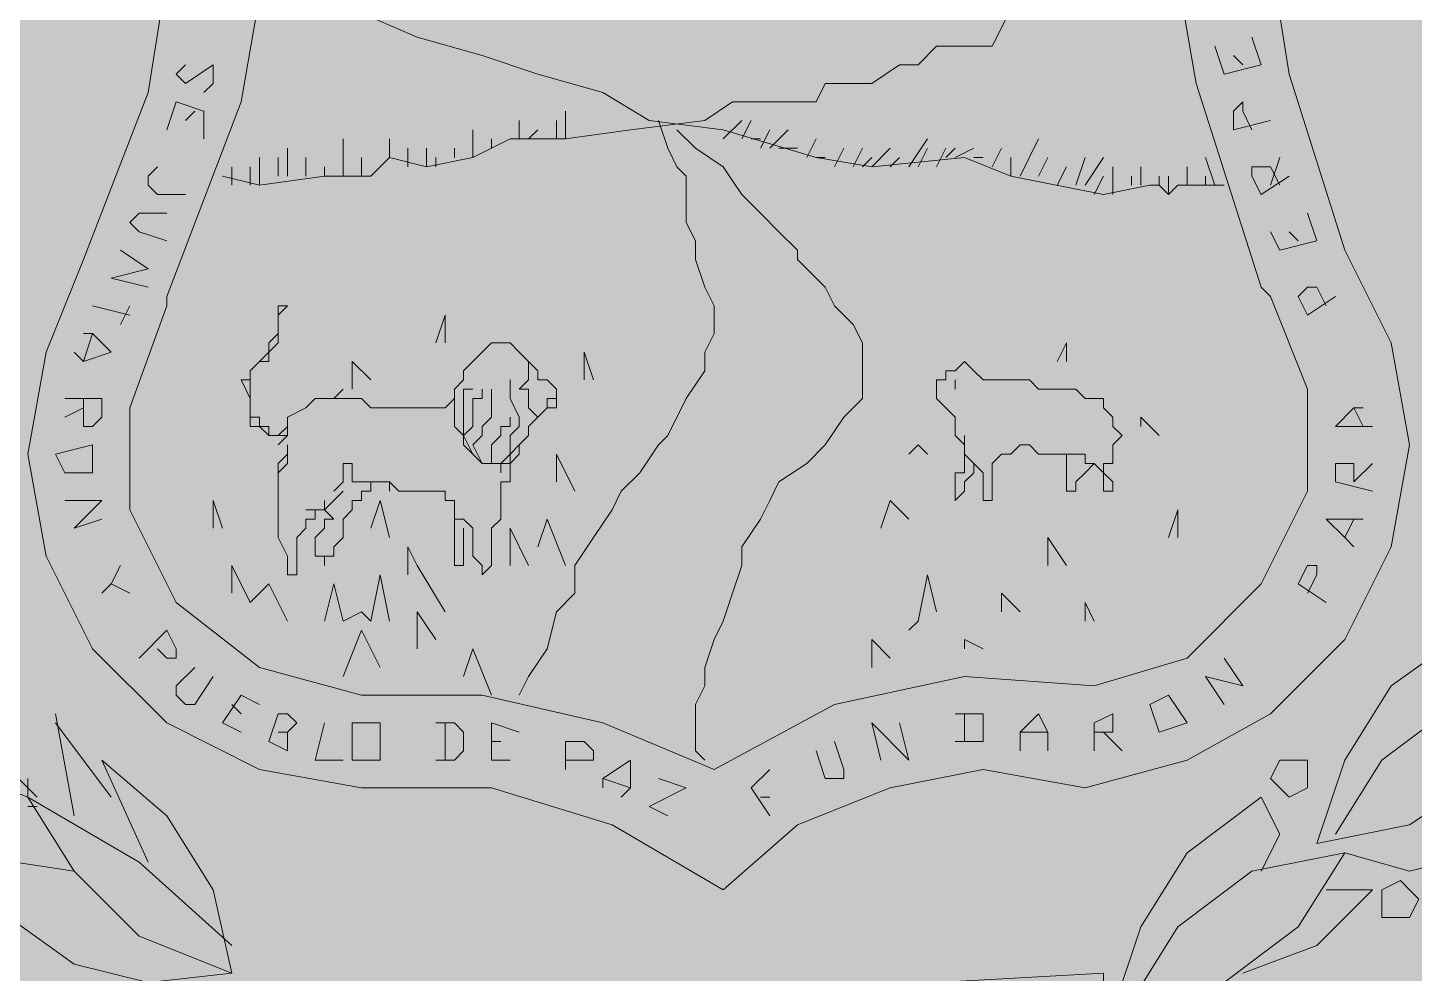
# Model space of a CAD drawing. Header units: inches. Extents: x 13.1 to 77.9, y 9.9 to 37.9.
# Drawn here: x 36.083 to 36.716, y 36.219 to 36.651 of the extents above; entities that cross this region are included whole.
import ezdxf

# ---------------------------------------------------------------- set-up
doc = ezdxf.new("R2010")
doc.units = ezdxf.units.IN
doc.header["$MEASUREMENT"] = 0
doc.layers.add('F_Layer01', color=7, linetype='Continuous')

# ---------------------------------------------------------------- blocks, each defined once
blk = doc.blocks.new('block 274')
at = {"layer": 'F_Layer01', "color": 18, "lineweight": 9, "true_color": 0x000000}
for points in [[(1.9085, -1.0287), (1.87887, -1.1049), (1.86617, -1.18533), (1.86617, -1.26577), (1.87887, -1.3462), (1.90427, -1.42663)], [(1.9085, -1.0287), (1.87887, -1.1049), (1.86617, -1.18533), (1.86617, -1.26577), (1.87887, -1.3462), (1.90427, -1.42663)], [(1.32854, -1.43087), (1.35817, -1.35467), (1.37087, -1.27423), (1.37087, -1.18957), (1.3497, -1.10913), (1.31584, -1.03717)], [(1.32854, -1.43087), (1.35817, -1.35467), (1.37087, -1.27423), (1.37087, -1.18957), (1.3497, -1.10913), (1.31584, -1.03717)], [(1.84924, -1.06257), (1.82807, -1.15993), (1.8196, -1.25307), (1.83654, -1.35043), (1.86617, -1.44357)], [(1.84924, -1.06257), (1.82807, -1.15993), (1.8196, -1.25307), (1.83654, -1.35043), (1.86617, -1.44357)], [(1.36664, -1.4478), (1.4005, -1.3589), (1.41744, -1.26153), (1.40897, -1.16417), (1.38357, -1.07103)], [(1.36664, -1.4478), (1.4005, -1.3589), (1.41744, -1.26153), (1.40897, -1.16417), (1.38357, -1.07103)], [(1.86194, -1.32927), (1.86617, -1.34197), (1.84924, -1.3462), (1.845, -1.3335)], [(1.86617, -1.34197), (1.84924, -1.3462), (1.845, -1.3335)], [(1.86617, -1.34197), (1.86194, -1.32927)], [(1.58677, -1.36737), (1.5656, -1.35467), (1.53597, -1.3462), (1.51057, -1.33773)], [(1.58677, -1.36737), (1.5656, -1.35467), (1.53597, -1.3462), (1.51057, -1.33773)], [(1.8577, -1.34197), (1.85347, -1.33773)], [(1.8577, -1.34197), (1.85347, -1.33773)], [(1.3751, -1.34197), (1.37087, -1.3462), (1.3751, -1.35043), (1.3878, -1.34197), (1.3878, -1.3462), (1.3878, -1.35043), (1.38357, -1.35467)], [(1.3751, -1.34197), (1.37087, -1.3462), (1.3751, -1.35043), (1.3878, -1.34197), (1.3878, -1.3462), (1.3878, -1.35043), (1.38357, -1.35467)], [(1.70107, -1.34197), (1.68837, -1.35043), (1.6672, -1.35043), (1.66297, -1.3589)], [(1.70107, -1.34197), (1.68837, -1.35043), (1.6672, -1.35043), (1.66297, -1.3589)], [(1.37087, -1.3589), (1.36664, -1.3716)], [(1.37087, -1.3589), (1.36664, -1.3716)], [(1.37087, -1.3589), (1.38357, -1.36313), (1.38357, -1.37583)], [(1.37087, -1.3589), (1.38357, -1.36313), (1.38357, -1.37583)], [(1.61217, -1.36737), (1.62487, -1.3589)], [(1.61217, -1.36737), (1.62487, -1.3589)], [(1.62487, -1.3589), (1.66297, -1.3589)], [(1.62487, -1.3589), (1.66297, -1.3589)], [(1.8704, -1.36737), (1.85347, -1.3716), (1.85347, -1.36313), (1.8577, -1.3589), (1.8577, -1.36313), (1.86194, -1.3716)], [(1.8704, -1.36737), (1.85347, -1.3716), (1.85347, -1.36313), (1.8577, -1.3589), (1.8577, -1.36313), (1.86194, -1.3716)], [(1.37934, -1.36313), (1.3751, -1.36737)], [(1.37934, -1.36313), (1.3751, -1.36737)], [(1.54867, -1.37583), (1.54867, -1.36313)], [(1.54867, -1.37583), (1.54867, -1.36313)], [(1.5783, -1.3716), (1.54867, -1.37583), (1.52327, -1.37583), (1.50634, -1.3843), (1.48517, -1.38853), (1.46824, -1.3843), (1.45977, -1.39277), (1.4386, -1.39277), (1.40897, -1.397), (1.39204, -1.39277)], [(1.5783, -1.3716), (1.54867, -1.37583), (1.52327, -1.37583), (1.50634, -1.3843), (1.48517, -1.38853), (1.46824, -1.3843), (1.45977, -1.39277), (1.4386, -1.39277), (1.40897, -1.397), (1.39204, -1.39277)], [(1.50634, -1.3843), (1.50634, -1.3716)], [(1.50634, -1.3843), (1.50634, -1.3716)], [(1.5275, -1.37583), (1.5275, -1.36737)], [(1.5275, -1.37583), (1.5275, -1.36737)], [(1.53174, -1.37583), (1.53597, -1.3716)], [(1.53174, -1.37583), (1.53597, -1.3716)], [(1.54444, -1.37583), (1.54444, -1.36737)], [(1.54444, -1.37583), (1.54444, -1.36737)], [(1.5783, -1.3716), (1.61217, -1.36737)], [(1.5783, -1.3716), (1.61217, -1.36737)], [(1.58677, -1.36737), (1.62064, -1.3716)], [(1.58677, -1.36737), (1.62064, -1.3716)], [(1.59947, -1.38853), (1.59524, -1.38007), (1.591, -1.36737)], [(1.59947, -1.38853), (1.59524, -1.38007), (1.591, -1.36737)], [(1.59947, -1.3716), (1.60794, -1.38007)], [(1.59947, -1.3716), (1.60794, -1.38007)], [(1.62064, -1.37583), (1.6291, -1.36737)], [(1.62064, -1.37583), (1.6291, -1.36737)], [(1.62064, -1.3716), (1.66297, -1.3843)], [(1.62064, -1.3716), (1.66297, -1.3843)], [(1.6291, -1.37583), (1.63334, -1.36737)], [(1.6291, -1.37583), (1.63334, -1.36737)], [(1.63757, -1.38007), (1.6418, -1.3716)], [(1.63757, -1.38007), (1.6418, -1.3716)], [(1.6418, -1.38007), (1.65027, -1.3716)], [(1.6418, -1.38007), (1.65027, -1.3716)], [(1.44707, -1.39277), (1.44707, -1.37583)], [(1.44707, -1.39277), (1.44707, -1.37583)], [(1.46824, -1.3843), (1.46824, -1.37583)], [(1.46824, -1.3843), (1.46824, -1.37583)], [(1.5148, -1.38007), (1.5148, -1.37583)], [(1.5148, -1.38007), (1.5148, -1.37583)], [(1.63334, -1.37583), (1.63757, -1.37583)], [(1.63334, -1.37583), (1.63757, -1.37583)], [(1.65874, -1.3843), (1.66297, -1.37583)], [(1.65874, -1.3843), (1.66297, -1.37583)], [(1.7053, -1.38853), (1.71377, -1.37583)], [(1.7053, -1.38853), (1.71377, -1.37583)], [(1.7561, -1.39277), (1.76457, -1.37583)], [(1.7561, -1.39277), (1.76457, -1.37583)], [(1.40897, -1.397), (1.40897, -1.3843)], [(1.40897, -1.397), (1.40897, -1.3843)], [(1.41744, -1.39277), (1.41744, -1.3843)], [(1.41744, -1.39277), (1.41744, -1.3843)], [(1.42167, -1.39277), (1.42167, -1.38007)], [(1.42167, -1.39277), (1.42167, -1.38007)], [(1.43014, -1.39277), (1.43014, -1.3843)], [(1.43014, -1.39277), (1.43014, -1.3843)], [(1.45554, -1.39277), (1.45554, -1.3843)], [(1.45554, -1.39277), (1.45554, -1.3843)], [(1.4767, -1.38853), (1.4767, -1.38007)], [(1.4767, -1.38853), (1.4767, -1.38007)], [(1.48517, -1.38853), (1.48517, -1.38007)], [(1.48517, -1.38853), (1.48517, -1.38007)], [(1.4894, -1.38853), (1.4894, -1.3843)], [(1.4894, -1.38853), (1.4894, -1.3843)], [(1.49787, -1.3843), (1.49787, -1.38007)], [(1.49787, -1.3843), (1.49787, -1.38007)], [(1.6545, -1.42663), (1.64604, -1.41817), (1.63757, -1.4097), (1.6291, -1.40123), (1.62064, -1.38853), (1.60794, -1.38007)], [(1.6545, -1.42663), (1.64604, -1.41817), (1.63757, -1.4097), (1.6291, -1.40123), (1.62064, -1.38853), (1.60794, -1.38007)], [(1.64604, -1.38007), (1.65027, -1.38007), (1.6545, -1.38007)], [(1.64604, -1.38007), (1.65027, -1.38007), (1.6545, -1.38007)], [(1.66297, -1.3843), (1.68837, -1.38853)], [(1.66297, -1.3843), (1.6672, -1.3843)], [(1.66297, -1.3843), (1.68837, -1.38853)], [(1.66297, -1.3843), (1.6672, -1.3843)], [(1.67144, -1.38853), (1.67567, -1.38007)], [(1.67144, -1.38853), (1.67567, -1.38007)], [(1.6799, -1.38853), (1.68414, -1.38007)], [(1.6799, -1.38853), (1.68414, -1.38007)], [(1.68414, -1.38853), (1.68837, -1.3843)], [(1.68414, -1.38853), (1.68837, -1.3843)], [(1.68837, -1.38853), (1.69684, -1.38007)], [(1.68837, -1.38853), (1.69684, -1.38007)], [(1.69684, -1.38853), (1.70107, -1.3843)], [(1.69684, -1.38853), (1.70107, -1.3843)], [(1.70954, -1.38853), (1.71377, -1.38007)], [(1.70954, -1.38853), (1.71377, -1.38007)], [(1.718, -1.38853), (1.72224, -1.38007)], [(1.718, -1.38853), (1.72224, -1.38007)], [(1.72647, -1.38007), (1.72224, -1.3843)], [(1.72647, -1.38007), (1.72224, -1.3843)], [(1.72647, -1.3843), (1.73494, -1.38007)], [(1.72647, -1.3843), (1.73494, -1.38007)], [(1.84924, -1.397), (1.845, -1.397), (1.84077, -1.397), (1.83654, -1.397), (1.82807, -1.397), (1.82384, -1.40123), (1.8196, -1.397), (1.81537, -1.397), (1.7942, -1.40123), (1.75187, -1.39277), (1.7307, -1.3843)], [(1.84924, -1.397), (1.845, -1.397), (1.84077, -1.397), (1.83654, -1.397), (1.82807, -1.397), (1.82384, -1.40123), (1.8196, -1.397), (1.81537, -1.397), (1.7942, -1.40123), (1.75187, -1.39277), (1.7307, -1.3843)], [(1.73494, -1.3843), (1.73917, -1.3843)], [(1.73494, -1.3843), (1.73917, -1.3843)], [(1.7434, -1.38853), (1.74764, -1.38007)], [(1.7434, -1.38853), (1.74764, -1.38007)], [(1.75187, -1.39277), (1.75187, -1.3843)], [(1.75187, -1.39277), (1.75187, -1.3843)], [(1.76457, -1.39277), (1.7688, -1.3843)], [(1.76457, -1.39277), (1.7688, -1.3843)], [(1.7815, -1.397), (1.78574, -1.3843)], [(1.7815, -1.397), (1.78574, -1.3843)], [(1.78574, -1.397), (1.7942, -1.3843)], [(1.78574, -1.397), (1.7942, -1.3843)], [(1.845, -1.397), (1.84077, -1.3843)], [(1.845, -1.397), (1.84077, -1.3843)], [(1.8704, -1.397), (1.87464, -1.3843)], [(1.8704, -1.397), (1.87464, -1.3843)], [(1.3624, -1.38853), (1.35817, -1.39277), (1.35817, -1.397), (1.3624, -1.40123), (1.3751, -1.40123)], [(1.3624, -1.38853), (1.35817, -1.39277), (1.35817, -1.397), (1.3624, -1.40123), (1.3751, -1.40123)], [(1.39627, -1.397), (1.39627, -1.38853)], [(1.39627, -1.397), (1.39627, -1.38853)], [(1.40474, -1.397), (1.40474, -1.38853)], [(1.40474, -1.397), (1.40474, -1.38853)], [(1.4386, -1.39277), (1.4386, -1.38853)], [(1.4386, -1.39277), (1.4386, -1.38853)], [(1.59947, -1.38853), (1.6037, -1.39277)], [(1.59947, -1.38853), (1.6037, -1.39277)], [(1.77304, -1.397), (1.77727, -1.38853)], [(1.77304, -1.397), (1.77727, -1.38853)], [(1.79844, -1.40123), (1.79844, -1.38853)], [(1.79844, -1.40123), (1.79844, -1.38853)], [(1.81114, -1.397), (1.81114, -1.38853)], [(1.81114, -1.397), (1.81114, -1.38853)], [(1.8323, -1.397), (1.8323, -1.38853)], [(1.8323, -1.397), (1.8323, -1.38853)], [(1.87887, -1.39277), (1.86617, -1.40123), (1.86194, -1.39277), (1.86194, -1.38853), (1.86617, -1.38853), (1.8704, -1.38853), (1.87464, -1.397)], [(1.87887, -1.39277), (1.86617, -1.40123), (1.86194, -1.39277), (1.86194, -1.38853), (1.86617, -1.38853), (1.8704, -1.38853), (1.87464, -1.397)], [(1.6037, -1.49437), (1.61217, -1.48167), (1.61217, -1.4732), (1.6164, -1.46473), (1.6164, -1.45203), (1.61217, -1.44357), (1.60794, -1.43087), (1.60794, -1.4224), (1.6037, -1.41393), (1.6037, -1.40123), (1.6037, -1.39277)], [(1.6037, -1.49437), (1.61217, -1.48167), (1.61217, -1.4732), (1.6164, -1.46473), (1.6164, -1.45203), (1.61217, -1.44357), (1.60794, -1.43087), (1.60794, -1.4224), (1.6037, -1.41393), (1.6037, -1.40123), (1.6037, -1.39277)], [(1.78997, -1.40123), (1.7942, -1.39277)], [(1.78997, -1.40123), (1.7942, -1.39277)], [(1.8069, -1.397), (1.8069, -1.39277)], [(1.8069, -1.397), (1.8069, -1.39277)], [(1.8196, -1.397), (1.8196, -1.39277)], [(1.8196, -1.397), (1.8196, -1.39277)], [(1.82384, -1.40123), (1.82384, -1.39277)], [(1.82384, -1.40123), (1.82384, -1.39277)], [(1.84077, -1.397), (1.84077, -1.39277)], [(1.84077, -1.397), (1.84077, -1.39277)], [(1.36664, -1.4097), (1.35394, -1.4097), (1.3497, -1.41393), (1.35394, -1.41817), (1.36664, -1.4224)], [(1.36664, -1.4097), (1.35394, -1.4097), (1.3497, -1.41393), (1.35394, -1.41817), (1.36664, -1.4224)], [(1.89157, -1.4224), (1.88734, -1.4097)], [(1.89157, -1.4224), (1.88734, -1.4097)], [(1.89157, -1.4224), (1.87464, -1.42663), (1.8704, -1.41817)], [(1.89157, -1.4224), (1.87464, -1.42663), (1.8704, -1.41817)], [(1.8831, -1.4224), (1.87887, -1.41817)], [(1.8831, -1.4224), (1.87887, -1.41817)], [(1.34547, -1.42663), (1.35817, -1.4351), (1.34124, -1.43933), (1.35817, -1.44357)], [(1.34547, -1.42663), (1.35817, -1.4351), (1.34124, -1.43933), (1.35817, -1.44357)], [(1.6545, -1.42663), (1.6545, -1.43087)], [(1.6545, -1.42663), (1.6545, -1.43087)], [(1.78574, -1.67217), (1.8323, -1.65947), (1.8704, -1.6383), (1.90427, -1.60443), (1.92544, -1.5621), (1.9339, -1.51553), (1.92544, -1.46897), (1.90427, -1.42663)], [(1.78574, -1.67217), (1.8323, -1.65947), (1.8704, -1.6383), (1.90427, -1.60443), (1.92544, -1.5621), (1.9339, -1.51553), (1.92544, -1.46897), (1.90427, -1.42663)], [(1.32854, -1.43087), (1.3116, -1.4732), (1.30314, -1.51977), (1.3116, -1.56633), (1.33277, -1.60867), (1.36664, -1.64253), (1.40897, -1.6637), (1.45554, -1.67217)], [(1.32854, -1.43087), (1.3116, -1.4732), (1.30314, -1.51977), (1.3116, -1.56633), (1.33277, -1.60867), (1.36664, -1.64253), (1.40897, -1.6637), (1.45554, -1.67217)], [(1.65874, -1.524), (1.6672, -1.51553), (1.67567, -1.50283), (1.68414, -1.49437), (1.68414, -1.49013), (1.68414, -1.48167), (1.68414, -1.46897), (1.6799, -1.4605), (1.67144, -1.45203), (1.6672, -1.44357), (1.66297, -1.43933), (1.6545, -1.43087)], [(1.65874, -1.524), (1.6672, -1.51553), (1.67567, -1.50283), (1.68414, -1.49437), (1.68414, -1.49013), (1.68414, -1.48167), (1.68414, -1.46897), (1.6799, -1.4605), (1.67144, -1.45203), (1.6672, -1.44357), (1.66297, -1.43933), (1.6545, -1.43087)], [(1.36664, -1.45203), (1.36664, -1.4478)], [(1.36664, -1.45203), (1.36664, -1.4478)], [(1.78997, -1.6256), (1.8323, -1.6129), (1.86617, -1.57903), (1.88734, -1.5367), (1.88734, -1.49013), (1.8704, -1.4478)], [(1.78997, -1.6256), (1.8323, -1.6129), (1.86617, -1.57903), (1.88734, -1.5367), (1.88734, -1.49013), (1.8704, -1.4478)], [(1.90004, -1.4478), (1.88734, -1.45627), (1.8831, -1.4478), (1.88734, -1.44357), (1.89157, -1.44357), (1.8958, -1.45203)], [(1.90004, -1.4478), (1.88734, -1.45627), (1.8831, -1.4478), (1.88734, -1.44357), (1.89157, -1.44357), (1.8958, -1.45203)], [(1.3497, -1.45627), (1.33277, -1.45203)], [(1.3497, -1.45627), (1.33277, -1.45203)], [(1.3497, -1.45203), (1.34547, -1.4605)], [(1.3497, -1.45203), (1.34547, -1.4605)], [(1.36664, -1.45203), (1.3497, -1.4986), (1.3497, -1.54517), (1.37087, -1.5875), (1.40897, -1.61713), (1.45554, -1.62983)], [(1.36664, -1.45203), (1.3497, -1.4986), (1.3497, -1.54517), (1.37087, -1.5875), (1.40897, -1.61713), (1.45554, -1.62983)], [(1.42167, -1.50707), (1.41744, -1.5113), (1.4132, -1.5113), (1.4132, -1.50707), (1.40897, -1.50707), (1.40897, -1.50283), (1.40474, -1.50283), (1.40474, -1.4986), (1.40474, -1.49437), (1.40474, -1.49013), (1.40474, -1.4859), (1.40474, -1.48167), (1.40897, -1.47743), (1.4132, -1.47743), (1.4132, -1.4732), (1.41744, -1.46897), (1.41744, -1.46473), (1.41744, -1.4605), (1.41744, -1.45627), (1.42167, -1.45203), (1.41744, -1.45203), (1.41744, -1.4605), (1.41744, -1.46473), (1.4132, -1.46897), (1.4132, -1.4732), (1.40897, -1.47743), (1.40474, -1.48167), (1.40474, -1.4859), (1.4005, -1.4859), (1.40474, -1.49437), (1.40474, -1.4986), (1.40474, -1.50283), (1.40474, -1.50707), (1.40897, -1.50707), (1.4132, -1.5113), (1.41744, -1.5113), (1.42167, -1.5113)], [(1.42167, -1.50707), (1.41744, -1.5113), (1.4132, -1.5113), (1.4132, -1.50707), (1.40897, -1.50707), (1.40897, -1.50283), (1.40474, -1.50283), (1.40474, -1.4986), (1.40474, -1.49437), (1.40474, -1.49013), (1.40474, -1.4859), (1.40474, -1.48167), (1.40897, -1.47743), (1.4132, -1.47743), (1.4132, -1.4732), (1.41744, -1.46897), (1.41744, -1.46473), (1.41744, -1.4605), (1.41744, -1.45627), (1.42167, -1.45203), (1.41744, -1.45203), (1.41744, -1.4605), (1.41744, -1.46473), (1.4132, -1.46897), (1.4132, -1.4732), (1.40897, -1.47743), (1.40474, -1.48167), (1.40474, -1.4859), (1.4005, -1.4859), (1.40474, -1.49437), (1.40474, -1.4986), (1.40474, -1.50283), (1.40474, -1.50707), (1.40897, -1.50707), (1.4132, -1.5113), (1.41744, -1.5113), (1.42167, -1.5113)], [(1.49364, -1.46897), (1.49364, -1.45627), (1.4894, -1.46897)], [(1.49364, -1.46897), (1.49364, -1.45627), (1.4894, -1.46897)], [(1.32854, -1.46473), (1.33277, -1.46473), (1.34124, -1.4732), (1.32854, -1.47743), (1.3243, -1.4732)], [(1.32854, -1.46473), (1.33277, -1.46473), (1.34124, -1.4732), (1.32854, -1.47743), (1.3243, -1.4732)], [(1.33277, -1.46473), (1.32854, -1.47743)], [(1.33277, -1.46473), (1.32854, -1.47743)], [(1.49787, -1.49013), (1.5021, -1.4859), (1.5021, -1.48167), (1.50634, -1.47743), (1.51057, -1.4732), (1.5148, -1.46897), (1.51904, -1.46897), (1.52327, -1.46897), (1.5275, -1.4732), (1.53174, -1.47743)], [(1.49787, -1.49013), (1.5021, -1.4859), (1.5021, -1.48167), (1.50634, -1.47743), (1.51057, -1.4732), (1.5148, -1.46897), (1.51904, -1.46897), (1.52327, -1.46897), (1.5275, -1.4732), (1.53174, -1.47743)], [(1.51904, -1.52823), (1.51904, -1.524), (1.52327, -1.524), (1.52327, -1.51977), (1.5275, -1.51553), (1.53174, -1.5113), (1.53174, -1.50707), (1.53597, -1.50283), (1.53174, -1.4986), (1.53174, -1.49437), (1.53174, -1.49013), (1.5275, -1.49013), (1.53174, -1.4859), (1.53174, -1.48167), (1.53174, -1.47743), (1.5275, -1.4732)], [(1.51904, -1.52823), (1.51904, -1.524), (1.52327, -1.524), (1.52327, -1.51977), (1.5275, -1.51553), (1.53174, -1.5113), (1.53174, -1.50707), (1.53597, -1.50283), (1.53174, -1.4986), (1.53174, -1.49437), (1.53174, -1.49013), (1.5275, -1.49013), (1.53174, -1.4859), (1.53174, -1.48167), (1.53174, -1.47743), (1.5275, -1.4732)], [(1.56137, -1.4859), (1.55714, -1.4732), (1.55714, -1.4859)], [(1.56137, -1.4859), (1.55714, -1.4732), (1.55714, -1.4859)], [(1.77727, -1.47743), (1.77727, -1.46897), (1.77304, -1.47743)], [(1.77727, -1.47743), (1.77727, -1.46897), (1.77304, -1.47743)], [(1.45977, -1.4859), (1.4513, -1.47743), (1.4513, -1.49013)], [(1.45977, -1.4859), (1.4513, -1.47743), (1.4513, -1.49013)], [(1.53174, -1.50707), (1.53597, -1.50283), (1.5402, -1.4986), (1.54444, -1.4986), (1.54444, -1.49437), (1.54444, -1.49013), (1.5402, -1.4859), (1.53597, -1.4859), (1.53597, -1.48167), (1.53174, -1.47743)], [(1.53174, -1.50707), (1.53597, -1.50283), (1.5402, -1.4986), (1.54444, -1.4986), (1.54444, -1.49437), (1.54444, -1.49013), (1.5402, -1.4859), (1.53597, -1.4859), (1.53597, -1.48167), (1.53174, -1.47743)], [(1.72647, -1.50707), (1.72647, -1.5113), (1.7307, -1.51553), (1.7307, -1.51977), (1.73494, -1.524), (1.73917, -1.52823), (1.73917, -1.53247), (1.73917, -1.5367), (1.73917, -1.54093), (1.7434, -1.54093), (1.7434, -1.5367), (1.7434, -1.53247), (1.7434, -1.52823), (1.7434, -1.524), (1.74764, -1.51977), (1.75187, -1.51977), (1.7561, -1.51553), (1.76034, -1.51553), (1.76457, -1.51977), (1.77304, -1.51977), (1.77727, -1.51977), (1.78574, -1.51977), (1.78574, -1.524), (1.78997, -1.524), (1.7942, -1.52823), (1.7942, -1.53247), (1.7942, -1.5367), (1.79844, -1.5367), (1.79844, -1.53247), (1.7942, -1.52823), (1.7942, -1.524), (1.79844, -1.524), (1.79844, -1.51977), (1.79844, -1.51553), (1.80267, -1.5113), (1.79844, -1.50707), (1.79844, -1.50283), (1.7942, -1.4986), (1.7942, -1.49437), (1.78997, -1.49437), (1.78574, -1.49437), (1.7815, -1.49013), (1.77727, -1.49013), (1.77304, -1.49013), (1.7688, -1.49013), (1.76457, -1.49013), (1.76034, -1.4859), (1.7561, -1.4859), (1.75187, -1.4859), (1.74764, -1.4859), (1.7434, -1.4859), (1.73917, -1.4859), (1.73494, -1.48167), (1.7307, -1.47743), (1.72647, -1.48167), (1.72224, -1.48167)], [(1.72647, -1.50707), (1.72647, -1.5113), (1.7307, -1.51553), (1.7307, -1.51977), (1.73494, -1.524), (1.73917, -1.52823), (1.73917, -1.53247), (1.73917, -1.5367), (1.73917, -1.54093), (1.7434, -1.54093), (1.7434, -1.5367), (1.7434, -1.53247), (1.7434, -1.52823), (1.7434, -1.524), (1.74764, -1.51977), (1.75187, -1.51977), (1.7561, -1.51553), (1.76034, -1.51553), (1.76457, -1.51977), (1.77304, -1.51977), (1.77727, -1.51977), (1.78574, -1.51977), (1.78574, -1.524), (1.78997, -1.524), (1.7942, -1.52823), (1.7942, -1.53247), (1.7942, -1.5367), (1.79844, -1.5367), (1.79844, -1.53247), (1.7942, -1.52823), (1.7942, -1.524), (1.79844, -1.524), (1.79844, -1.51977), (1.79844, -1.51553), (1.80267, -1.5113), (1.79844, -1.50707), (1.79844, -1.50283), (1.7942, -1.4986), (1.7942, -1.49437), (1.78997, -1.49437), (1.78574, -1.49437), (1.7815, -1.49013), (1.77727, -1.49013), (1.77304, -1.49013), (1.7688, -1.49013), (1.76457, -1.49013), (1.76034, -1.4859), (1.7561, -1.4859), (1.75187, -1.4859), (1.74764, -1.4859), (1.7434, -1.4859), (1.73917, -1.4859), (1.73494, -1.48167), (1.7307, -1.47743), (1.72647, -1.48167), (1.72224, -1.48167)], [(1.52327, -1.4859), (1.52327, -1.49013), (1.52327, -1.49437), (1.5275, -1.50283), (1.5275, -1.50707), (1.52327, -1.5113), (1.52327, -1.51977), (1.51904, -1.524)], [(1.52327, -1.4859), (1.52327, -1.49013), (1.52327, -1.49437), (1.5275, -1.50283), (1.5275, -1.50707), (1.52327, -1.5113), (1.52327, -1.51977), (1.51904, -1.524)], [(1.53597, -1.4859), (1.5402, -1.4859)], [(1.53597, -1.4859), (1.5402, -1.4859)], [(1.718, -1.4859), (1.72224, -1.4859), (1.72224, -1.48167)], [(1.718, -1.4859), (1.72224, -1.4859), (1.72224, -1.48167)], [(1.718, -1.4859), (1.718, -1.49013), (1.718, -1.49437), (1.72224, -1.4986), (1.72647, -1.50283), (1.72647, -1.50706)], [(1.718, -1.4859), (1.718, -1.49013), (1.718, -1.49437), (1.72224, -1.4986), (1.72647, -1.50283), (1.72647, -1.50707)], [(1.41744, -1.51553), (1.42167, -1.5113), (1.42167, -1.50707), (1.42167, -1.50283), (1.43014, -1.4986), (1.43437, -1.49437), (1.4386, -1.49437), (1.44284, -1.49437), (1.44707, -1.49013)], [(1.41744, -1.51553), (1.42167, -1.5113), (1.42167, -1.50707), (1.42167, -1.50283), (1.43014, -1.4986), (1.43437, -1.49437), (1.4386, -1.49437), (1.44284, -1.49437), (1.44707, -1.49013)], [(1.51904, -1.524), (1.51057, -1.524), (1.50634, -1.51977), (1.5021, -1.51553), (1.5021, -1.5113), (1.49787, -1.50707), (1.49787, -1.50283), (1.49787, -1.4986), (1.49787, -1.49437), (1.49787, -1.49013)], [(1.51904, -1.524), (1.51057, -1.524), (1.50634, -1.51977), (1.5021, -1.51553), (1.5021, -1.5113), (1.49787, -1.50707), (1.49787, -1.50283), (1.49787, -1.4986), (1.49787, -1.49437), (1.49787, -1.49013)], [(1.50634, -1.49013), (1.5021, -1.49013), (1.5021, -1.49437), (1.5021, -1.50283), (1.5021, -1.50707), (1.5021, -1.5113)], [(1.51057, -1.49013), (1.51057, -1.49437), (1.50634, -1.49437), (1.50634, -1.4986), (1.50634, -1.50283), (1.50634, -1.50707), (1.5021, -1.5113), (1.50634, -1.51977)], [(1.50634, -1.49013), (1.5021, -1.49013), (1.5021, -1.49437), (1.5021, -1.50283), (1.5021, -1.50707), (1.5021, -1.5113)], [(1.51057, -1.49013), (1.51057, -1.49437), (1.50634, -1.49437), (1.50634, -1.4986), (1.50634, -1.50283), (1.50634, -1.50707), (1.5021, -1.5113), (1.50634, -1.51977)], [(1.5148, -1.49013), (1.5148, -1.4986), (1.5148, -1.50283), (1.51057, -1.50707), (1.51057, -1.5113), (1.50634, -1.51553), (1.51057, -1.524)], [(1.5148, -1.49013), (1.5148, -1.4986), (1.5148, -1.50283), (1.51057, -1.50707), (1.51057, -1.5113), (1.50634, -1.51553), (1.51057, -1.524)], [(1.32007, -1.49437), (1.337, -1.49437), (1.337, -1.50283), (1.33277, -1.50707), (1.32854, -1.50707), (1.32854, -1.50283), (1.32854, -1.49437)], [(1.32007, -1.49437), (1.337, -1.49437), (1.337, -1.50283), (1.33277, -1.50707), (1.32854, -1.50707), (1.32854, -1.50283), (1.32854, -1.49437)], [(1.32854, -1.4986), (1.32007, -1.50283)], [(1.32854, -1.4986), (1.32007, -1.50283)], [(1.49787, -1.49437), (1.49364, -1.4986), (1.4894, -1.4986), (1.48517, -1.4986), (1.4767, -1.4986), (1.47247, -1.4986), (1.46824, -1.4986), (1.45977, -1.4986), (1.45554, -1.49437), (1.4513, -1.49437), (1.44707, -1.49437), (1.44284, -1.49437)], [(1.49787, -1.49437), (1.49364, -1.4986), (1.4894, -1.4986), (1.48517, -1.4986), (1.4767, -1.4986), (1.47247, -1.4986), (1.46824, -1.4986), (1.45977, -1.4986), (1.45554, -1.49437), (1.4513, -1.49437), (1.44707, -1.49437), (1.44284, -1.49437)], [(1.5402, -1.4986), (1.5402, -1.49437), (1.54444, -1.49437)], [(1.5402, -1.4986), (1.5402, -1.49437), (1.54444, -1.49437)], [(1.6037, -1.49437), (1.59524, -1.5113)], [(1.6037, -1.49437), (1.59524, -1.5113)], [(1.91697, -1.50707), (1.91274, -1.50707), (1.90004, -1.50707), (1.9085, -1.4986), (1.91274, -1.4986)], [(1.91697, -1.50707), (1.91274, -1.50707), (1.90004, -1.50707), (1.9085, -1.4986), (1.91274, -1.4986)], [(1.91274, -1.50707), (1.9085, -1.4986)], [(1.91274, -1.50707), (1.9085, -1.4986)], [(1.52327, -1.50283), (1.52327, -1.50707), (1.51904, -1.50707), (1.51904, -1.5113), (1.5148, -1.51553), (1.5148, -1.51977), (1.5148, -1.524)], [(1.52327, -1.50283), (1.52327, -1.50707), (1.51904, -1.50707), (1.51904, -1.5113), (1.5148, -1.51553), (1.5148, -1.51977), (1.5148, -1.524)], [(1.8196, -1.5113), (1.81114, -1.50283), (1.81114, -1.50706)], [(1.8196, -1.5113), (1.81114, -1.50283), (1.81114, -1.50707)], [(1.5402, -1.60867), (1.54444, -1.59173), (1.5529, -1.58327), (1.5529, -1.57057), (1.56137, -1.55787), (1.56984, -1.54517), (1.57407, -1.5367), (1.58254, -1.52823), (1.591, -1.51553), (1.59524, -1.5113)], [(1.5402, -1.60867), (1.54444, -1.59173), (1.5529, -1.58327), (1.5529, -1.57057), (1.56137, -1.55787), (1.56984, -1.54517), (1.57407, -1.5367), (1.58254, -1.52823), (1.591, -1.51553), (1.59524, -1.5113)], [(1.73494, -1.524), (1.73494, -1.52823), (1.7307, -1.53247), (1.7307, -1.5367), (1.72647, -1.54093), (1.72647, -1.5367), (1.72647, -1.53247), (1.72647, -1.52823), (1.7307, -1.52823), (1.7307, -1.524), (1.7307, -1.51977), (1.7307, -1.51553), (1.7307, -1.5113)], [(1.73494, -1.524), (1.73494, -1.52823), (1.7307, -1.53247), (1.7307, -1.5367), (1.72647, -1.54093), (1.72647, -1.5367), (1.72647, -1.53247), (1.72647, -1.52823), (1.7307, -1.52823), (1.7307, -1.524), (1.7307, -1.51977), (1.7307, -1.51553), (1.7307, -1.5113)], [(1.31584, -1.51977), (1.33277, -1.51553), (1.33277, -1.52823), (1.32007, -1.52823), (1.31584, -1.51977)], [(1.31584, -1.51977), (1.33277, -1.51553), (1.33277, -1.52823), (1.32007, -1.52823), (1.31584, -1.51977)], [(1.41744, -1.52823), (1.42167, -1.524), (1.42167, -1.51977), (1.42167, -1.51553)], [(1.41744, -1.52823), (1.42167, -1.524), (1.42167, -1.51977), (1.42167, -1.51553)], [(1.51904, -1.5367), (1.51904, -1.53247), (1.52327, -1.53247), (1.52327, -1.52823), (1.52327, -1.524), (1.5275, -1.51977), (1.5275, -1.51553)], [(1.51904, -1.5367), (1.51904, -1.53247), (1.52327, -1.53247), (1.52327, -1.52823), (1.52327, -1.524), (1.5275, -1.51977), (1.5275, -1.51553)], [(1.71377, -1.51977), (1.70954, -1.51553), (1.7053, -1.51977)], [(1.71377, -1.51977), (1.70954, -1.51553), (1.7053, -1.51977)], [(1.43437, -1.54517), (1.43437, -1.5494), (1.43014, -1.5494), (1.43014, -1.55363), (1.4259, -1.55787), (1.4259, -1.56633), (1.4259, -1.57057), (1.4259, -1.5748), (1.42167, -1.5748), (1.42167, -1.57057), (1.42167, -1.56633), (1.41744, -1.55787), (1.41744, -1.55363), (1.41744, -1.5494), (1.41744, -1.54517), (1.41744, -1.5367), (1.41744, -1.53247), (1.41744, -1.52823), (1.41744, -1.524), (1.42167, -1.51977)], [(1.43437, -1.54517), (1.43437, -1.5494), (1.43014, -1.5494), (1.43014, -1.55363), (1.4259, -1.55787), (1.4259, -1.56633), (1.4259, -1.57057), (1.4259, -1.5748), (1.42167, -1.5748), (1.42167, -1.57057), (1.42167, -1.56633), (1.41744, -1.55787), (1.41744, -1.55363), (1.41744, -1.5494), (1.41744, -1.54517), (1.41744, -1.5367), (1.41744, -1.53247), (1.41744, -1.52823), (1.41744, -1.524), (1.42167, -1.51977)], [(1.46824, -1.5367), (1.46824, -1.53247), (1.464, -1.53247), (1.45977, -1.53247), (1.45554, -1.53247), (1.4513, -1.53247), (1.4513, -1.52823), (1.4513, -1.524), (1.44707, -1.524), (1.44707, -1.52823), (1.44707, -1.53247), (1.44284, -1.5367)], [(1.46824, -1.5367), (1.46824, -1.53247), (1.464, -1.53247), (1.45977, -1.53247), (1.45554, -1.53247), (1.4513, -1.53247), (1.4513, -1.52823), (1.4513, -1.524), (1.44707, -1.524), (1.44707, -1.52823), (1.44707, -1.53247), (1.44284, -1.5367)], [(1.5529, -1.5367), (1.54444, -1.51977), (1.54444, -1.53247)], [(1.5529, -1.5367), (1.54444, -1.51977), (1.54444, -1.53247)], [(1.65874, -1.524), (1.64604, -1.53247)], [(1.65874, -1.524), (1.64604, -1.53247)], [(1.77304, -1.51977), (1.77727, -1.51977), (1.77727, -1.524), (1.77727, -1.52823), (1.77727, -1.53247), (1.77727, -1.5367)], [(1.77304, -1.51977), (1.77727, -1.51977), (1.77727, -1.524), (1.77727, -1.52823), (1.77727, -1.53247), (1.77727, -1.5367)], [(1.78997, -1.524), (1.78574, -1.52823), (1.7815, -1.53247), (1.7815, -1.5367), (1.77727, -1.5367)], [(1.78997, -1.524), (1.78574, -1.52823), (1.7815, -1.53247), (1.7815, -1.5367), (1.77727, -1.5367)], [(1.91697, -1.5367), (1.90004, -1.53247), (1.90004, -1.524), (1.90427, -1.524), (1.9085, -1.524), (1.9085, -1.52823), (1.9085, -1.53247), (1.91697, -1.524)], [(1.91697, -1.5367), (1.90004, -1.53247), (1.90004, -1.524), (1.90427, -1.524), (1.9085, -1.524), (1.9085, -1.52823), (1.9085, -1.53247), (1.91697, -1.524)], [(1.44284, -1.54093), (1.44707, -1.5367)], [(1.44284, -1.54093), (1.44707, -1.5367)], [(1.45554, -1.5367), (1.45554, -1.54093), (1.4513, -1.54093)], [(1.45554, -1.5367), (1.45554, -1.54093), (1.4513, -1.54093)], [(1.45977, -1.53247), (1.45977, -1.5367), (1.45554, -1.5367)], [(1.45977, -1.53247), (1.45977, -1.5367), (1.45554, -1.5367)], [(1.46824, -1.53247), (1.47247, -1.5367), (1.4767, -1.5367), (1.48094, -1.5367), (1.48517, -1.5367), (1.4894, -1.5367), (1.49364, -1.5367)], [(1.46824, -1.53247), (1.47247, -1.5367), (1.4767, -1.5367), (1.48094, -1.5367), (1.48517, -1.5367), (1.4894, -1.5367), (1.49364, -1.5367)], [(1.49787, -1.54093), (1.49364, -1.54093), (1.49364, -1.5367)], [(1.49787, -1.54093), (1.49364, -1.54093), (1.49364, -1.5367)], [(1.51904, -1.54093), (1.51904, -1.5367)], [(1.51904, -1.54093), (1.51904, -1.5367)], [(1.6164, -1.60443), (1.62064, -1.59597), (1.62487, -1.58327), (1.6291, -1.57057), (1.6291, -1.5621), (1.63757, -1.5494), (1.6418, -1.54093), (1.64604, -1.53247)], [(1.6164, -1.60443), (1.62064, -1.59597), (1.62487, -1.58327), (1.6291, -1.57057), (1.6291, -1.5621), (1.63757, -1.5494), (1.6418, -1.54093), (1.64604, -1.53247)], [(1.32007, -1.54093), (1.337, -1.54093), (1.3243, -1.55363), (1.337, -1.5494)], [(1.32007, -1.54093), (1.337, -1.54093), (1.3243, -1.55363), (1.337, -1.5494)], [(1.39204, -1.55363), (1.3878, -1.54093), (1.3878, -1.55363)], [(1.39204, -1.55363), (1.3878, -1.54093), (1.3878, -1.55363)], [(1.43014, -1.54517), (1.4386, -1.54517), (1.44284, -1.54093)], [(1.43014, -1.54517), (1.4386, -1.54517), (1.44284, -1.54093)], [(1.46824, -1.55787), (1.464, -1.54093), (1.45977, -1.55363)], [(1.46824, -1.55787), (1.464, -1.54093), (1.45977, -1.55363)], [(1.51057, -1.57057), (1.50634, -1.56633), (1.50634, -1.5621), (1.50634, -1.55787), (1.50634, -1.55363), (1.5021, -1.5494), (1.49787, -1.5494), (1.49787, -1.54517), (1.49787, -1.54093)], [(1.51057, -1.57057), (1.50634, -1.56633), (1.50634, -1.5621), (1.50634, -1.55787), (1.50634, -1.55363), (1.5021, -1.5494), (1.49787, -1.5494), (1.49787, -1.54517), (1.49787, -1.54093)], [(1.51057, -1.5748), (1.5148, -1.57057), (1.5148, -1.56633), (1.5148, -1.5621), (1.5148, -1.55787), (1.5148, -1.55363), (1.51904, -1.5494), (1.51904, -1.54517), (1.51904, -1.54093)], [(1.51057, -1.5748), (1.5148, -1.57057), (1.5148, -1.56633), (1.5148, -1.5621), (1.5148, -1.55787), (1.5148, -1.55363), (1.51904, -1.5494), (1.51904, -1.54517), (1.51904, -1.54093)], [(1.7053, -1.5494), (1.69684, -1.54093), (1.6926, -1.55363)], [(1.7053, -1.5494), (1.69684, -1.54093), (1.6926, -1.55363)], [(1.49787, -1.54517), (1.49787, -1.5494), (1.49787, -1.55363), (1.49787, -1.55787), (1.49787, -1.56633), (1.49787, -1.57057), (1.5021, -1.57057), (1.5021, -1.56633), (1.5021, -1.5621), (1.5021, -1.55787), (1.5021, -1.55363)], [(1.49787, -1.54517), (1.49787, -1.5494), (1.49787, -1.55363), (1.49787, -1.55787), (1.49787, -1.56633), (1.49787, -1.57057), (1.5021, -1.57057), (1.5021, -1.56633), (1.5021, -1.5621), (1.5021, -1.55787), (1.5021, -1.55363)], [(1.54867, -1.57057), (1.5402, -1.5494), (1.53597, -1.5621)], [(1.54867, -1.57057), (1.5402, -1.5494), (1.53597, -1.5621)], [(1.82807, -1.55787), (1.82807, -1.54517), (1.82384, -1.55787)], [(1.82807, -1.55787), (1.82807, -1.54517), (1.82384, -1.55787)], [(1.9085, -1.5621), (1.90427, -1.55787), (1.8958, -1.5494), (1.9085, -1.5494), (1.91274, -1.5494)], [(1.9085, -1.5621), (1.90427, -1.55787), (1.8958, -1.5494), (1.9085, -1.5494), (1.91274, -1.5494)], [(1.90427, -1.55787), (1.9085, -1.5494)], [(1.90427, -1.55787), (1.9085, -1.5494)], [(1.53174, -1.57057), (1.52327, -1.55363), (1.52327, -1.57057)], [(1.53174, -1.57057), (1.52327, -1.55363), (1.52327, -1.57057)], [(1.49364, -1.59173), (1.48094, -1.57057), (1.4767, -1.5621), (1.4767, -1.5748)], [(1.49364, -1.59173), (1.48094, -1.57057), (1.4767, -1.5621), (1.4767, -1.5748)], [(1.77727, -1.57056), (1.7688, -1.55787), (1.7688, -1.57056)], [(1.77727, -1.57057), (1.7688, -1.55787), (1.7688, -1.57057)], [(1.34547, -1.57057), (1.34124, -1.57903), (1.337, -1.58327)], [(1.34547, -1.57057), (1.34124, -1.57903), (1.337, -1.58327)], [(1.42167, -1.59597), (1.4132, -1.57903), (1.40474, -1.5875), (1.39627, -1.57057), (1.39627, -1.58327)], [(1.42167, -1.59597), (1.4132, -1.57903), (1.40474, -1.5875), (1.39627, -1.57057), (1.39627, -1.58327)], [(1.46824, -1.59597), (1.464, -1.5748), (1.45977, -1.59597), (1.45554, -1.59173), (1.44707, -1.59597), (1.44284, -1.57903), (1.4386, -1.59597)], [(1.46824, -1.59597), (1.464, -1.5748), (1.45977, -1.59597), (1.45554, -1.59173), (1.44707, -1.59597), (1.44284, -1.57903), (1.4386, -1.59597)], [(1.51057, -1.57057), (1.51057, -1.5748)], [(1.51057, -1.57057), (1.51057, -1.5748)], [(1.718, -1.59173), (1.71377, -1.5748), (1.70954, -1.59597), (1.7053, -1.6002)], [(1.718, -1.59173), (1.71377, -1.5748), (1.70954, -1.59597), (1.7053, -1.6002)], [(1.8958, -1.5875), (1.8831, -1.57903), (1.88734, -1.57057), (1.89157, -1.57057), (1.89157, -1.5748), (1.88734, -1.58327)], [(1.8958, -1.5875), (1.8831, -1.57903), (1.88734, -1.57057), (1.89157, -1.57057), (1.89157, -1.5748), (1.88734, -1.58327)], [(1.34124, -1.57903), (1.3497, -1.58327)], [(1.34124, -1.57903), (1.3497, -1.58327)], [(1.7561, -1.59173), (1.74764, -1.58327), (1.74764, -1.59173)], [(1.7561, -1.59173), (1.74764, -1.58327), (1.74764, -1.59173)], [(1.78997, -1.59597), (1.78574, -1.5875), (1.78574, -1.59597)], [(1.78997, -1.59597), (1.78574, -1.5875), (1.78574, -1.59597)], [(1.48094, -1.60867), (1.48094, -1.59173)], [(1.4894, -1.60443), (1.48094, -1.59173), (1.48094, -1.60867)], [(1.48094, -1.59173), (1.4894, -1.60443)], [(1.30737, -1.6764), (1.2608, -1.62983), (1.20577, -1.59597), (1.22694, -1.63407), (1.2608, -1.65947), (1.30314, -1.6764)], [(1.30737, -1.6764), (1.2608, -1.62983), (1.20577, -1.59597), (1.22694, -1.63407), (1.2608, -1.65947), (1.30314, -1.6764)], [(1.35394, -1.6129), (1.36664, -1.6002), (1.37087, -1.60867), (1.37087, -1.6129), (1.36664, -1.6129), (1.3624, -1.60867)], [(1.35394, -1.6129), (1.36664, -1.6002), (1.37087, -1.60867), (1.37087, -1.6129), (1.36664, -1.6129), (1.3624, -1.60867)], [(1.464, -1.61713), (1.45554, -1.6002), (1.44707, -1.62137)], [(1.464, -1.61713), (1.45554, -1.6002), (1.44707, -1.62137)], [(1.6164, -1.60443), (1.61217, -1.61713)], [(1.6164, -1.60443), (1.61217, -1.61713)], [(1.69684, -1.6129), (1.68837, -1.60443), (1.68837, -1.61713)], [(1.69684, -1.6129), (1.68837, -1.60443), (1.68837, -1.61713)], [(1.73917, -1.60867), (1.7307, -1.60443), (1.7307, -1.60867)], [(1.73917, -1.60867), (1.7307, -1.60443), (1.7307, -1.60867)], [(1.95507, -1.60443), (1.92544, -1.6256), (1.90427, -1.65947), (1.89157, -1.69757)], [(1.95507, -1.60443), (1.92544, -1.6256), (1.90427, -1.65947), (1.89157, -1.69757)], [(1.5148, -1.62983), (1.50634, -1.60867), (1.5021, -1.62137)], [(1.5148, -1.62983), (1.50634, -1.60867), (1.5021, -1.62137)], [(1.5402, -1.60867), (1.53174, -1.62137)], [(1.5402, -1.60867), (1.53174, -1.62137)], [(1.84924, -1.63407), (1.84077, -1.62137), (1.8577, -1.6256), (1.84924, -1.6129)], [(1.84924, -1.63407), (1.84077, -1.62137), (1.8577, -1.6256), (1.84924, -1.6129)], [(1.37934, -1.61713), (1.37087, -1.6256), (1.37087, -1.62983), (1.3751, -1.63407), (1.37934, -1.63407), (1.3878, -1.62137)], [(1.37934, -1.61713), (1.37087, -1.6256), (1.37087, -1.62983), (1.3751, -1.63407), (1.37934, -1.63407), (1.3878, -1.62137)], [(1.61217, -1.65947), (1.60794, -1.65523), (1.60794, -1.64677), (1.60794, -1.63407), (1.61217, -1.6256), (1.61217, -1.61713)], [(1.61217, -1.65947), (1.60794, -1.65523), (1.60794, -1.64677), (1.60794, -1.63407), (1.61217, -1.6256), (1.61217, -1.61713)], [(1.53174, -1.62137), (1.5275, -1.62983)], [(1.53174, -1.62137), (1.5275, -1.62983)], [(1.78997, -1.6256), (1.7307, -1.62136), (1.67144, -1.63407), (1.6164, -1.6637)], [(1.78997, -1.6256), (1.7307, -1.62136), (1.67144, -1.63407), (1.6164, -1.6637)], [(1.89157, -1.69757), (1.9339, -1.6891), (1.972, -1.6637), (1.99317, -1.6256)], [(1.89157, -1.69757), (1.9339, -1.6891), (1.972, -1.6637), (1.99317, -1.6256)], [(1.99317, -1.6256), (1.95507, -1.63407), (1.9212, -1.65947), (1.90004, -1.69333)], [(1.99317, -1.6256), (1.95507, -1.63407), (1.9212, -1.65947), (1.90004, -1.69333)], [(1.39204, -1.64253), (1.4005, -1.62983), (1.40897, -1.63407)], [(1.39204, -1.64253), (1.4005, -1.62983), (1.40897, -1.63407)], [(1.6164, -1.6637), (1.5656, -1.64253), (1.51057, -1.62983), (1.45554, -1.62983)], [(1.6164, -1.6637), (1.5656, -1.64253), (1.51057, -1.62983), (1.45554, -1.62983)], [(1.8196, -1.64677), (1.81537, -1.63407), (1.82384, -1.62983), (1.8323, -1.64253), (1.8196, -1.64677)], [(1.8196, -1.64677), (1.81537, -1.63407), (1.82384, -1.62983), (1.8323, -1.64253), (1.8196, -1.64677)], [(1.31584, -1.6383), (1.3243, -1.68487)], [(1.31584, -1.6383), (1.3243, -1.68487)], [(1.39627, -1.63407), (1.4005, -1.6383)], [(1.39627, -1.63407), (1.4005, -1.6383)], [(1.42167, -1.64677), (1.4259, -1.64253), (1.42167, -1.6383), (1.41744, -1.6383), (1.4132, -1.651)], [(1.42167, -1.64677), (1.4259, -1.64253), (1.42167, -1.6383), (1.41744, -1.6383), (1.4132, -1.651)], [(1.72647, -1.651), (1.73494, -1.651), (1.73917, -1.651), (1.73917, -1.6383), (1.73494, -1.6383), (1.72647, -1.6383)], [(1.72647, -1.651), (1.73494, -1.651), (1.73917, -1.651), (1.73917, -1.6383), (1.73494, -1.6383), (1.72647, -1.6383)], [(1.7307, -1.6383), (1.7307, -1.651)], [(1.7307, -1.6383), (1.7307, -1.651)], [(1.7561, -1.65523), (1.7561, -1.64677), (1.76457, -1.6383), (1.7688, -1.64677), (1.7688, -1.65523)], [(1.7561, -1.65523), (1.7561, -1.64677), (1.76457, -1.6383), (1.7688, -1.64677), (1.7688, -1.65523)], [(1.78997, -1.65523), (1.78997, -1.64253), (1.79844, -1.6383), (1.79844, -1.64253), (1.79844, -1.64677), (1.78997, -1.64677)], [(1.78997, -1.65523), (1.78997, -1.64253), (1.79844, -1.6383), (1.79844, -1.64253), (1.79844, -1.64677), (1.78997, -1.64677)], [(1.34124, -1.6764), (1.31584, -1.64253)], [(1.34124, -1.6764), (1.31584, -1.64253)], [(1.39204, -1.64253), (1.4005, -1.64677)], [(1.39204, -1.64253), (1.4005, -1.64677)], [(1.4386, -1.64253), (1.43437, -1.65947), (1.44707, -1.65947)], [(1.4386, -1.64253), (1.43437, -1.65947), (1.44707, -1.65947)], [(1.4513, -1.65947), (1.4513, -1.64253), (1.464, -1.64253), (1.464, -1.65947), (1.4513, -1.65947)], [(1.4513, -1.65947), (1.4513, -1.64253), (1.464, -1.64253), (1.464, -1.65947), (1.4513, -1.65947)], [(1.4894, -1.65947), (1.49787, -1.65947), (1.5021, -1.65523), (1.5021, -1.64677), (1.49787, -1.64253), (1.4894, -1.64253)], [(1.4894, -1.65947), (1.49787, -1.65947), (1.5021, -1.65523), (1.5021, -1.64677), (1.49787, -1.64253), (1.4894, -1.64253)], [(1.49364, -1.64253), (1.49364, -1.65947)], [(1.49364, -1.64253), (1.49364, -1.65947)], [(1.5148, -1.65947), (1.5148, -1.64253), (1.5275, -1.64677)], [(1.5148, -1.65947), (1.5148, -1.64253), (1.5275, -1.64677)], [(1.6926, -1.65947), (1.68837, -1.64253), (1.7053, -1.65947), (1.70107, -1.64253)], [(1.6926, -1.65947), (1.68837, -1.64253), (1.7053, -1.65947), (1.70107, -1.64253)], [(1.4132, -1.651), (1.42167, -1.65523), (1.42167, -1.651), (1.42167, -1.64677), (1.41744, -1.64677)], [(1.4132, -1.651), (1.42167, -1.65523), (1.42167, -1.651), (1.42167, -1.64677), (1.41744, -1.64677)], [(1.5148, -1.651), (1.51904, -1.651)], [(1.5148, -1.651), (1.51904, -1.651)], [(1.54867, -1.6637), (1.54867, -1.651), (1.55714, -1.651), (1.56137, -1.65523), (1.56137, -1.65947), (1.55714, -1.65947), (1.54867, -1.65947)], [(1.54867, -1.6637), (1.54867, -1.651), (1.55714, -1.651), (1.56137, -1.65523), (1.56137, -1.65947), (1.55714, -1.65947), (1.54867, -1.65947)], [(1.66297, -1.65523), (1.6672, -1.66793), (1.67144, -1.66793), (1.67567, -1.66793), (1.67567, -1.6637), (1.67144, -1.651)], [(1.66297, -1.65523), (1.6672, -1.66793), (1.67144, -1.66793), (1.67567, -1.66793), (1.67567, -1.6637), (1.67144, -1.651)], [(1.7561, -1.64677), (1.7688, -1.64677)], [(1.7561, -1.64677), (1.7688, -1.64677)], [(1.7942, -1.64677), (1.80267, -1.65523)], [(1.7942, -1.64677), (1.80267, -1.65523)], [(1.39627, -1.75683), (1.3878, -1.71873), (1.36664, -1.68487), (1.337, -1.65947)], [(1.337, -1.65947), (1.35817, -1.70603)], [(1.39627, -1.75683), (1.3878, -1.71873), (1.36664, -1.68487), (1.337, -1.65947)], [(1.337, -1.65947), (1.35817, -1.70603)], [(1.5148, -1.65947), (1.52327, -1.65947)], [(1.5148, -1.65947), (1.52327, -1.65947)], [(1.5656, -1.67217), (1.5656, -1.66793), (1.5783, -1.65947), (1.5783, -1.67217), (1.57407, -1.6764)], [(1.5656, -1.67217), (1.5656, -1.66793), (1.5783, -1.65947), (1.5783, -1.67217), (1.57407, -1.6764)], [(1.78574, -1.67216), (1.73917, -1.6637), (1.69684, -1.67216), (1.6545, -1.6891), (1.62064, -1.71873)], [(1.78574, -1.67216), (1.73917, -1.6637), (1.69684, -1.67216), (1.6545, -1.6891), (1.62064, -1.71873)], [(1.6418, -1.68487), (1.63334, -1.67217), (1.6418, -1.6637)], [(1.6418, -1.68487), (1.63334, -1.67217), (1.6418, -1.6637)], [(1.88734, -1.66793), (1.88734, -1.65947), (1.87887, -1.65947), (1.87464, -1.65947), (1.8704, -1.66793), (1.87464, -1.67217), (1.87887, -1.6764), (1.88734, -1.67217), (1.88734, -1.66793), (1.88734, -1.65947), (1.87887, -1.65947), (1.87464, -1.65947), (1.8704, -1.66793), (1.87464, -1.67217), (1.87887, -1.6764), (1.88734, -1.67217), (1.88734, -1.66793)], [(1.30314, -1.66793), (1.30314, -1.6764), (1.3243, -1.71027), (1.35394, -1.7399), (1.39627, -1.75683)], [(1.30314, -1.66793), (1.30314, -1.6764), (1.3243, -1.71027), (1.35394, -1.7399), (1.39627, -1.75683)], [(1.5656, -1.66793), (1.5783, -1.67217)], [(1.5656, -1.66793), (1.5783, -1.67217)], [(1.591, -1.66793), (1.6037, -1.67217), (1.58677, -1.68063), (1.59524, -1.68487)], [(1.591, -1.66793), (1.6037, -1.67217), (1.58677, -1.68063), (1.59524, -1.68487)], [(1.30314, -1.67217), (1.30314, -1.6764)], [(1.30314, -1.67217), (1.30314, -1.6764)], [(1.39627, -1.74413), (1.35394, -1.70603), (1.30314, -1.6764)], [(1.39627, -1.74413), (1.35394, -1.70603), (1.30314, -1.6764)], [(1.62064, -1.71873), (1.56984, -1.6891), (1.5148, -1.67217), (1.45554, -1.67217)], [(1.62064, -1.71873), (1.56984, -1.6891), (1.5148, -1.67217), (1.45554, -1.67217)], [(1.63757, -1.6764), (1.6418, -1.6764)], [(1.63757, -1.6764), (1.6418, -1.6764)], [(1.86617, -1.6764), (1.8323, -1.7018), (1.81114, -1.73567), (1.79844, -1.77377)], [(1.86617, -1.6764), (1.8323, -1.7018), (1.81114, -1.73567), (1.79844, -1.77377)], [(1.86617, -1.71027), (1.87464, -1.69333), (1.86617, -1.6764)], [(1.86617, -1.71027), (1.87464, -1.69333), (1.86617, -1.6764)], [(1.30314, -1.68063), (1.30737, -1.68063)], [(1.30314, -1.68063), (1.30737, -1.68063)], [(1.90427, -1.7018), (1.9339, -1.71027), (1.96777, -1.7018), (1.99317, -1.68063)], [(1.90427, -1.7018), (1.9339, -1.71027), (1.96777, -1.7018), (1.99317, -1.68063)], [(1.26927, -1.7018), (1.29467, -1.73143), (1.3243, -1.7526), (1.35817, -1.76107), (1.39627, -1.75683)], [(1.26927, -1.7018), (1.29467, -1.73143), (1.3243, -1.7526), (1.35817, -1.76107), (1.39627, -1.75683)], [(1.90427, -1.7018), (1.86194, -1.71027), (1.82807, -1.73567), (1.8069, -1.76953)], [(1.90427, -1.7018), (1.86194, -1.71027), (1.82807, -1.73567), (1.8069, -1.76953)], [(1.84924, -1.76107), (1.8831, -1.73567), (1.90427, -1.7018)], [(1.84924, -1.76107), (1.8831, -1.73567), (1.90427, -1.7018)], [(1.93814, -1.72296), (1.9339, -1.71873), (1.92967, -1.7145), (1.9212, -1.71873), (1.9212, -1.72296), (1.9212, -1.73143), (1.92967, -1.73143), (1.9339, -1.73143), (1.93814, -1.72296), (1.9339, -1.71873), (1.92967, -1.7145), (1.9212, -1.71873), (1.9212, -1.72296), (1.9212, -1.73143), (1.92967, -1.73143), (1.9339, -1.73143), (1.93814, -1.72296)], [(1.8577, -1.75683), (1.89157, -1.74413), (1.91697, -1.71873)], [(1.8577, -1.75683), (1.89157, -1.74413), (1.91697, -1.71873)], [(1.7815, -1.82033), (1.7942, -1.7907), (1.7942, -1.75683)], [(1.7815, -1.82033), (1.7942, -1.7907), (1.7942, -1.75683)]]:
    blk.add_lwpolyline(points, dxfattribs=at)
for points, knots in [([(1.48094, -1.32927), (1.48094, -1.32927), (1.51057, -1.33773), (1.51057, -1.33773), (1.51057, -1.33773), (1.48094, -1.32927), (1.48094, -1.32927), (1.48094, -1.32927), (1.4513, -1.31657), (1.4513, -1.31657), (1.4513, -1.31657), (1.48094, -1.32927), (1.48094, -1.32927)], [0, 0, 0, 0, 1, 1, 1, 2, 2, 2, 3, 3, 3, 4, 4, 4, 4]), ([(1.7434, -1.3335), (1.7434, -1.3335), (1.75187, -1.31657), (1.75187, -1.31657), (1.75187, -1.31657), (1.7434, -1.3335), (1.7434, -1.3335)], [0, 0, 0, 0, 1, 1, 1, 2, 2, 2, 2]), ([(1.70954, -1.34197), (1.70954, -1.34197), (1.718, -1.3335), (1.718, -1.3335), (1.718, -1.3335), (1.70954, -1.34197), (1.70954, -1.34197)], [0, 0, 0, 0, 1, 1, 1, 2, 2, 2, 2]), ([(1.718, -1.3335), (1.718, -1.3335), (1.73494, -1.3335), (1.73494, -1.3335), (1.73494, -1.3335), (1.718, -1.3335), (1.718, -1.3335)], [0, 0, 0, 0, 1, 1, 1, 2, 2, 2, 2]), ([(1.73494, -1.3335), (1.73494, -1.3335), (1.7434, -1.3335), (1.7434, -1.3335), (1.7434, -1.3335), (1.73494, -1.3335), (1.73494, -1.3335)], [0, 0, 0, 0, 1, 1, 1, 2, 2, 2, 2]), ([(1.70107, -1.34197), (1.70107, -1.34197), (1.70954, -1.34197), (1.70954, -1.34197), (1.70954, -1.34197), (1.70107, -1.34197), (1.70107, -1.34197)], [0, 0, 0, 0, 1, 1, 1, 2, 2, 2, 2]), ([(1.68837, -1.38853), (1.68837, -1.38853), (1.7307, -1.3843), (1.7307, -1.3843), (1.7307, -1.3843), (1.68837, -1.38853), (1.68837, -1.38853)], [0, 0, 0, 0, 1, 1, 1, 2, 2, 2, 2]), ([(1.8704, -1.4478), (1.8704, -1.4478), (1.86617, -1.44357), (1.86617, -1.44357), (1.86617, -1.44357), (1.8704, -1.4478), (1.8704, -1.4478)], [0, 0, 0, 0, 1, 1, 1, 2, 2, 2, 2]), ([(1.72647, -1.4859), (1.72647, -1.4859), (1.72647, -1.49013), (1.72647, -1.49013), (1.72647, -1.49013), (1.72647, -1.4859), (1.72647, -1.4859)], [0, 0, 0, 0, 1, 1, 1, 2, 2, 2, 2]), ([(1.72647, -1.4859), (1.72647, -1.4859), (1.72647, -1.49013), (1.72647, -1.49013), (1.72647, -1.49013), (1.72647, -1.4859), (1.72647, -1.4859)], [0, 0, 0, 0, 1, 1, 1, 2, 2, 2, 2]), ([(1.4386, -1.54093), (1.4386, -1.54093), (1.4386, -1.54517), (1.4386, -1.54517), (1.4386, -1.54517), (1.44284, -1.5494), (1.44284, -1.5494), (1.44284, -1.5494), (1.4386, -1.5494), (1.4386, -1.5494), (1.4386, -1.5494), (1.4386, -1.55363), (1.4386, -1.55363), (1.4386, -1.55363), (1.43437, -1.55787), (1.43437, -1.55787), (1.43437, -1.55787), (1.43437, -1.5621), (1.43437, -1.5621), (1.43437, -1.5621), (1.43437, -1.56633), (1.43437, -1.56633), (1.43437, -1.56633), (1.4386, -1.56633), (1.4386, -1.56633), (1.4386, -1.56633), (1.4386, -1.57057), (1.4386, -1.57057), (1.4386, -1.57057), (1.4386, -1.56633), (1.4386, -1.56633), (1.4386, -1.56633), (1.44284, -1.56633), (1.44284, -1.56633), (1.44284, -1.56633), (1.44284, -1.5621), (1.44284, -1.5621), (1.44284, -1.5621), (1.44707, -1.55787), (1.44707, -1.55787), (1.44707, -1.55787), (1.44707, -1.55363), (1.44707, -1.55363), (1.44707, -1.55363), (1.44707, -1.5494), (1.44707, -1.5494), (1.44707, -1.5494), (1.4513, -1.54517), (1.4513, -1.54517), (1.4513, -1.54517), (1.4513, -1.54093), (1.4513, -1.54093)], [0, 0, 0, 0, 1, 1, 1, 2, 2, 2, 3, 3, 3, 4, 4, 4, 5, 5, 5, 6, 6, 6, 7, 7, 7, 8, 8, 8, 9, 9, 9, 10, 10, 10, 11, 11, 11, 12, 12, 12, 13, 13, 13, 14, 14, 14, 15, 15, 15, 16, 16, 16, 17, 17, 17, 17]), ([(1.4386, -1.54093), (1.4386, -1.54093), (1.4386, -1.54517), (1.4386, -1.54517), (1.4386, -1.54517), (1.44284, -1.5494), (1.44284, -1.5494), (1.44284, -1.5494), (1.4386, -1.5494), (1.4386, -1.5494), (1.4386, -1.5494), (1.4386, -1.55363), (1.4386, -1.55363), (1.4386, -1.55363), (1.43437, -1.55787), (1.43437, -1.55787), (1.43437, -1.55787), (1.43437, -1.5621), (1.43437, -1.5621), (1.43437, -1.5621), (1.43437, -1.56633), (1.43437, -1.56633), (1.43437, -1.56633), (1.4386, -1.56633), (1.4386, -1.56633), (1.4386, -1.56633), (1.4386, -1.57057), (1.4386, -1.57057), (1.4386, -1.57057), (1.4386, -1.56633), (1.4386, -1.56633), (1.4386, -1.56633), (1.44284, -1.56633), (1.44284, -1.56633), (1.44284, -1.56633), (1.44284, -1.5621), (1.44284, -1.5621), (1.44284, -1.5621), (1.44707, -1.55787), (1.44707, -1.55787), (1.44707, -1.55787), (1.44707, -1.55363), (1.44707, -1.55363), (1.44707, -1.55363), (1.44707, -1.5494), (1.44707, -1.5494), (1.44707, -1.5494), (1.4513, -1.54517), (1.4513, -1.54517), (1.4513, -1.54517), (1.4513, -1.54093), (1.4513, -1.54093)], [0, 0, 0, 0, 1, 1, 1, 2, 2, 2, 3, 3, 3, 4, 4, 4, 5, 5, 5, 6, 6, 6, 7, 7, 7, 8, 8, 8, 9, 9, 9, 10, 10, 10, 11, 11, 11, 12, 12, 12, 13, 13, 13, 14, 14, 14, 15, 15, 15, 16, 16, 16, 17, 17, 17, 17]), ([(1.3243, -1.71027), (1.3243, -1.71027), (1.26927, -1.7018), (1.26927, -1.7018), (1.26927, -1.7018), (1.3243, -1.71027), (1.3243, -1.71027)], [0, 0, 0, 0, 1, 1, 1, 2, 2, 2, 2]), ([(1.91697, -1.71873), (1.91697, -1.71873), (1.8958, -1.71873), (1.8958, -1.71873), (1.8958, -1.71873), (1.91697, -1.71873), (1.91697, -1.71873)], [0, 0, 0, 0, 1, 1, 1, 2, 2, 2, 2]), ([(1.718, -1.76107), (1.718, -1.76107), (1.7942, -1.75683), (1.7942, -1.75683), (1.7942, -1.75683), (1.718, -1.76107), (1.718, -1.76107)], [0, 0, 0, 0, 1, 1, 1, 2, 2, 2, 2])]:
    blk.add_open_spline(points, degree=3, knots=knots, dxfattribs=at)

msp = doc.modelspace()

# ---------------------------------------------------------------- hatches: boundary and pattern name
at = {"layer": 'F_Layer01', "true_color": 0xcb6120}
h = msp.add_hatch(color=32, dxfattribs=at)
h.dxf.hatch_style = 2
h.paths.add_polyline_path([(48.13271, 35.96534), (35.7571, 35.96534), (35.7571, 37.40467), (48.13271, 37.40467)])

# ---------------------------------------------------------------- block references
at = {"layer": 'F_Layer01'}
msp.add_blockref('block 274', (34.77956, 37.97617), dxfattribs=at)

doc.saveas('drawing.dxf')
